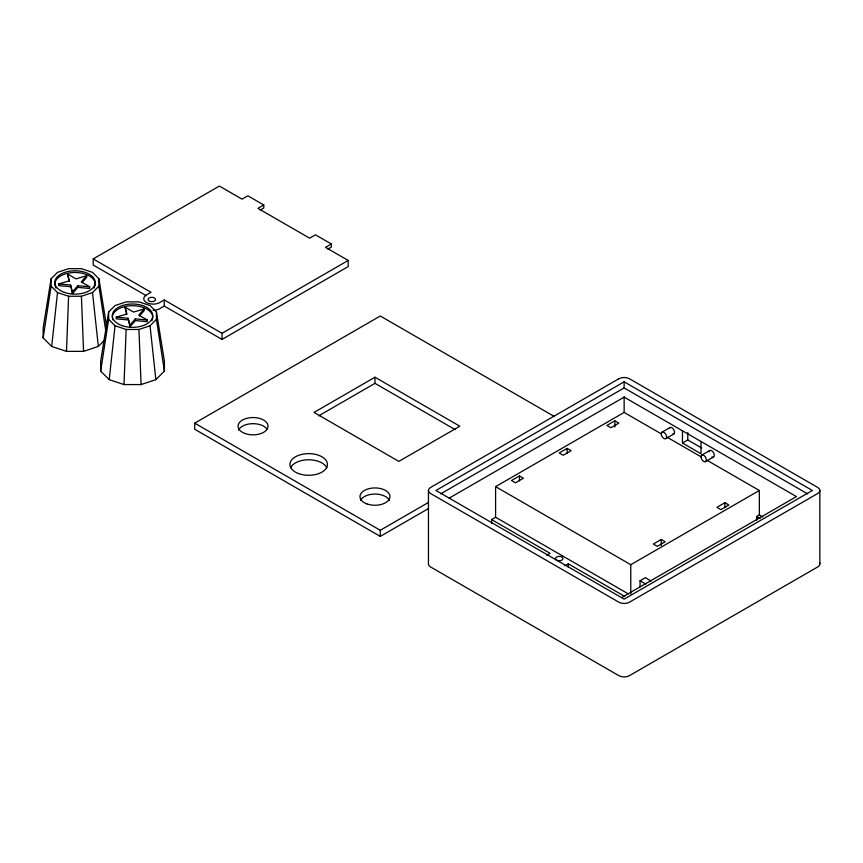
<?xml version="1.0" encoding="UTF-8"?>
<svg xmlns="http://www.w3.org/2000/svg" width="863" height="863" viewBox="0 0 863 863"><rect width="100%" height="100%" fill="white"/><g stroke="black" fill="none" stroke-linecap="round" stroke-linejoin="round"><path stroke-width="1.29" d="M104.984 339.795L98.339 346.43L83.549 351.36L66.473 351.36L68.609 296.257L57.519 292.557L51.111 286.16L51.111 278.76L57.519 272.363L68.609 268.663L81.413 268.663L92.514 272.363L98.911 278.76L106.667 326.743M124.002 384.574L126.138 329.472L115.038 325.772L108.641 319.364L108.641 311.975L115.038 305.567L126.138 301.867L138.943 301.867L150.033 305.567L156.44 311.975L164.402 361.241L164.402 371.101L155.869 379.644L141.079 384.574L124.002 384.574L109.213 379.644L100.669 371.101L100.669 361.241L108.641 311.975M66.473 351.36L51.683 346.43L57.519 292.557M109.213 379.644L115.038 325.772M51.683 346.43L43.15 337.897L51.111 286.16M100.669 371.101L108.641 319.364M51.111 278.76L43.15 328.037L43.15 337.897M72.438 293.549L72.438 291.867L77.875 285.696L89.709 286.786L89.709 288.469L77.875 287.379L72.438 293.549L70.561 285.027L58.727 283.949L58.727 285.631L70.561 286.71M82.017 282.697L86.678 277.411L86.678 275.728L81.241 281.888L89.709 286.786M129.957 326.753L129.957 325.071L135.394 318.911L147.239 319.99L147.239 321.672L135.394 320.594L129.957 326.753L128.08 318.242L116.246 317.163L116.246 318.846L128.08 319.925M139.536 315.901L144.197 310.615L144.197 308.932L138.76 315.103L147.239 319.99M68.609 296.257L81.413 296.257L92.514 292.557L98.911 286.16L98.911 278.76M126.138 329.472L138.943 329.472L150.033 325.772L156.44 319.364L156.44 311.975M146.365 295.739L93.204 265.049L93.204 258.922L219.375 186.074L242.039 199.159L247.875 195.793L263.776 204.973L263.776 208.037L260.281 210.054M263.776 204.973L257.94 208.35L309.634 238.188L315.47 234.822L331.37 244.002L331.37 247.066L327.875 249.083M153.107 310.249A9.374 5.415 0 0 0 159.731 308.663L164.24 306.063L222.028 339.429L348.199 266.581L348.199 260.453L222.028 333.301L164.24 299.936L159.731 302.546A9.374 5.415 0 0 1 146.483 302.546A9.374 5.415 0 0 1 146.483 294.887L150.982 292.287L93.204 258.922M331.37 244.002L325.534 247.368L348.199 260.453M428.124 508.76L380.281 536.387L194.725 429.256L194.725 423.14L380.281 316.009L554.165 416.398M374.974 377.228L314.013 412.428L398.835 461.403L459.796 426.203L374.974 377.228L374.974 383.345L455.157 429.634M318.609 415.89L374.974 383.345M624.143 381.813L435.944 490.475L624.143 599.138L812.353 490.475L624.143 381.813L624.143 387.94L440.594 493.916M194.725 423.14L380.281 530.27L428.124 502.644M449.202 498.124L624.143 397.12L796.452 496.592L621.5 597.606M628.447 593.96L495.589 517.261L495.589 486.646L624.143 412.428L661.446 433.96M519.44 475.934L511.489 480.529L515.47 482.827L523.42 478.231L519.44 475.934L519.44 480.831M567.153 448.393L559.202 452.978L563.183 455.276L571.133 450.68L567.153 448.393L567.153 453.291M614.866 420.842L606.916 425.437L610.896 427.724L618.847 423.14L614.866 420.842L614.866 426.958M491.608 523.226L491.608 519.558L495.589 517.261M661.975 432.169L670.044 427.509M665.729 438.663A3.754 2.168 60 0 0 664.672 432.892A3.754 2.168 60 0 0 661.328 434.585A3.754 2.168 60 0 0 665.729 438.663L673.798 434.003M682.46 430.788L682.46 443.032L687.768 439.968L701.684 448.005M701.738 455.125L709.807 450.464M705.481 461.619A3.754 2.168 60 0 0 704.435 455.847A3.754 2.168 60 0 0 701.09 457.541A3.754 2.168 60 0 0 705.481 461.619L713.561 456.959M546.689 555.287L550.098 553.323L491.608 519.558M564.898 565.804L568.307 563.83L624.834 596.473M661.263 539.451L653.302 544.035L657.282 546.333L665.233 541.748L661.263 539.451L661.263 545.567M724.877 502.719L716.926 507.315L720.875 509.623L728.857 505.017L724.877 502.719L724.877 507.617M495.589 486.646L630.777 564.704L759.332 490.475L759.332 514.963L762.816 516.969M640.055 586.894L640.055 580.767L645.351 577.703L651.08 581.015M756.689 520.162L756.689 516.495L759.332 514.963M58.727 283.949L69.396 280.809L67.53 273.97L75.998 278.868L86.678 275.728M116.246 317.163L126.926 314.013L125.049 307.185L133.517 312.072L144.197 308.932M624.143 387.94L807.703 493.916M682.46 443.032L701.015 453.744L701.015 441.5M667.272 437.314L701.069 456.829M706.894 460.195L759.332 490.475M756.689 516.495L760.163 518.501M640.055 580.767L645.772 584.078M128.08 318.242L129.957 325.071M126.613 314.564L125.049 307.185M70.561 285.027L72.438 291.867M69.094 281.349L67.53 273.97M156.44 319.364L164.402 371.101M98.911 286.16L105.653 329.936M150.033 325.772L155.869 379.644M92.514 292.557L98.339 346.43M138.943 329.472L141.079 384.574M81.413 296.257L83.549 351.36M819.85 490.475L819.85 563.938M687.768 432.622L687.768 439.968M630.777 564.704L630.777 593.981M624.143 396.678L624.143 412.428M568.307 563.83L568.307 567.509M428.447 490.346L428.447 563.809A7.497 4.326 0 0 0 430.486 566.905L618.847 675.653A7.497 4.326 0 0 0 629.451 675.653L817.649 566.991A7.497 4.326 0 0 0 819.591 562.816M380.281 530.27L380.281 536.387M222.028 333.301L222.028 339.429M164.24 299.936L164.24 306.063M135.394 318.911L135.394 320.594M77.875 285.696L77.875 287.379M708.998 451.845A3.754 2.168 60 0 1 711.738 450.756A3.754 2.168 60 0 1 714.273 455.146A3.754 2.168 60 0 1 711.953 456.969M669.3 428.544A3.754 2.168 60 0 1 673.679 429.601A3.754 2.168 60 0 1 672.676 434.175M55.059 285.966A20.205 11.661 0 0 1 75.016 272.481A20.205 11.661 0 0 1 94.973 285.966M94.423 287.401A20.205 11.661 0 0 1 94.024 288.091M56.009 288.091A20.205 11.661 0 0 1 55.61 287.401M238.555 430.076A14.995 8.662 0 0 1 252.255 423.679A14.995 8.662 0 0 1 267.045 429.213M360.497 500.475A14.995 8.662 0 0 1 374.974 494.057A14.995 8.662 0 0 1 389.461 500.475M290.604 467.778A18.749 10.82 0 0 1 308.706 459.763A18.749 10.82 0 0 1 326.807 467.778M112.341 317.724A20.205 11.661 0 0 1 133.808 305.707A20.205 11.661 0 0 1 152.492 319.181M152.255 319.893A20.205 11.661 0 0 1 151.942 320.605M112.816 319.893A20.205 11.661 0 0 1 112.578 319.181M618.847 378.76L430.799 487.325A7.497 4.326 0 0 0 430.486 493.442L618.847 602.191A7.497 4.326 0 0 0 629.451 602.191L817.649 493.539A7.497 4.326 0 0 0 817.649 487.412L629.451 378.76A7.497 4.326 0 0 0 618.847 378.76M557.325 560.454A3.754 2.168 0 0 0 562.956 558.577A3.754 2.168 0 0 0 557.325 556.7A3.754 2.168 0 0 0 557.325 560.454M149.903 301.36A3.754 2.168 0 0 0 155.534 299.483A3.754 2.168 0 0 0 149.903 297.606A3.754 2.168 0 0 0 149.903 301.36M64.369 292.374A20.205 11.661 0 0 0 95.21 282.827A20.205 11.661 0 0 0 65.469 272.179A20.205 11.661 0 0 0 64.369 292.374M244.876 433.463A14.995 8.662 0 0 0 268.015 426.656A14.995 8.662 0 0 0 246.235 418.479A14.995 8.662 0 0 0 244.876 433.463M366.807 503.863A14.995 8.662 0 0 0 389.947 497.045A14.995 8.662 0 0 0 368.167 488.879A14.995 8.662 0 0 0 366.807 503.863M298.501 473.539A18.749 10.82 0 0 0 327.422 465.028A18.749 10.82 0 0 0 300.195 454.812A18.749 10.82 0 0 0 298.501 473.539M121.888 325.588A20.205 11.661 0 0 0 152.729 316.031A20.205 11.661 0 0 0 122.988 305.383A20.205 11.661 0 0 0 121.888 325.588"/></g></svg>
